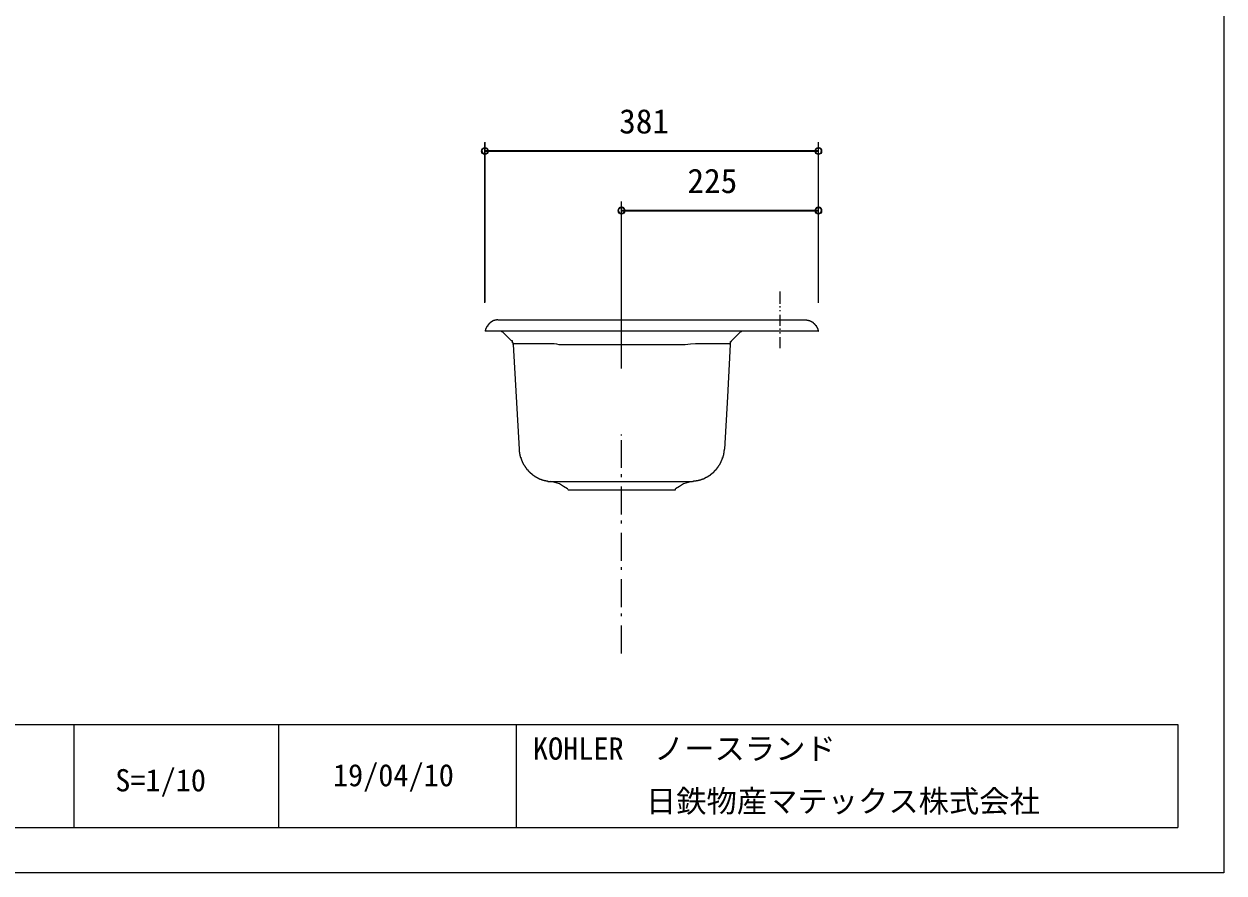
# Model space of a CAD drawing. Units: millimetres, scale not verified. Extents: x -1392 to 1350, y -947 to 991.
# Drawn here: x -21 to 1350, y -947 to 22 of the extents above; entities that cross this region are included whole.
import ezdxf
from ezdxf.enums import TextEntityAlignment as Align

# ---------------------------------------------------------------- set-up
doc = ezdxf.new("R2010")
doc.units = ezdxf.units.MM
doc.header["$LTSCALE"] = 10
for name, color, linetype, lineweight in [('0-1_レイヤー_1', 7, 'Continuous', 18), ('0-7', 7, 'Continuous', 5), ('F-0', 7, 'Continuous', 5)]:
    doc.layers.add(name, color=color, linetype=linetype, lineweight=lineweight)
doc.styles.add('ＭＳ ゴシック', font='')
doc.styles.get('ＭＳ ゴシック').set_extended_font_data('MS Gothic')

msp = doc.modelspace()

# ---------------------------------------------------------------- linework, layer by layer
at = {"layer": '0-1_レイヤー_1', "color": 5}
for points in [[(509.48, -122.87), (508.44, -120.33), (505.88, -119.28), (503.33, -120.33), (502.29, -122.87), (503.33, -125.42), (505.88, -126.47), (508.44, -125.42)], [(890.48, -122.87), (889.44, -120.33), (886.88, -119.28), (884.33, -120.33), (883.29, -122.87), (884.33, -125.42), (886.88, -126.47), (889.44, -125.42)], [(665.69, -190.82), (664.58, -188.13), (661.88, -187.01), (659.18, -188.13), (658.07, -190.82), (659.18, -193.51), (661.88, -194.63), (664.58, -193.51)], [(890.48, -190.82), (889.44, -188.13), (886.88, -187.01), (884.33, -188.13), (883.29, -190.82), (884.33, -193.51), (886.88, -194.63), (889.44, -193.51)]]:
    msp.add_lwpolyline(points, close=True, dxfattribs=at)
for points in [[(506.1, -295.8), (506.1, -204.36), (506.1, -112.92)], [(506.1, -122.66), (696.6, -122.66), (887.1, -122.66)], [(887.1, -295.8), (887.1, -204.36), (887.1, -112.92)], [(661.88, -370.73), (661.88, -275.69), (661.88, -180.66)], [(661.88, -190.82), (774.49, -190.82), (887.1, -190.82)], [(887.1, -295.8), (887.1, -238.23), (887.1, -180.66)]]:
    msp.add_lwpolyline(points, dxfattribs=at)
at = {"layer": '0-1_レイヤー_1'}
for points in [[(843.07, -284.38), (843.07, -283.95), (843.07, -283.53)], [(843.07, -297.5), (843.07, -291.15), (843.07, -284.8)], [(843.07, -301.73), (843.07, -301.1), (843.07, -300.46)], [(843.07, -305.97), (843.07, -305.33), (843.07, -304.69)], [(843.07, -322.9), (843.07, -316.55), (843.07, -310.2)], [(506.52, -327.34), (506.52, -327.55), (506.31, -327.55), (506.1, -327.55), (506.1, -327.76), (506.1, -327.98), (506.1, -328.19), (506.1, -328.4), (506.1, -328.61), (506.1, -328.82)], [(887.1, -328.82), (696.6, -328.82), (506.1, -328.82)], [(509.48, -322.05), (509.27, -322.05), (509.06, -322.05), (509.06, -322.26), (509.06, -322.47), (508.85, -322.47), (508.64, -322.47), (508.64, -322.68), (508.64, -322.9), (508.64, -323.11), (508.64, -323.32), (508.42, -323.32), (508.21, -323.32), (508.21, -323.53), (508.21, -323.75), (508, -323.75), (507.79, -323.75), (507.79, -323.96), (507.79, -324.17), (507.79, -324.38), (507.79, -324.59), (507.57, -324.59), (507.36, -324.59), (507.36, -324.8), (507.36, -325.01), (507.36, -325.23), (507.36, -325.44), (507.15, -325.44), (506.94, -325.44), (506.94, -325.65), (506.94, -325.86), (506.94, -326.07), (506.94, -326.28), (506.73, -326.28), (506.52, -326.28), (506.52, -326.5), (506.52, -326.71), (506.52, -326.92), (506.52, -327.13), (506.52, -327.34)], [(514.14, -317.61), (514.14, -317.82), (513.93, -317.82), (513.72, -317.82), (513.72, -318.03), (513.72, -318.24), (513.51, -318.24), (513.29, -318.24), (513.08, -318.24), (512.87, -318.24), (512.87, -318.45), (512.87, -318.66), (512.66, -318.66), (512.45, -318.66), (512.45, -318.87), (512.45, -319.09), (512.23, -319.09), (512.02, -319.09), (511.81, -319.3), (511.6, -319.51), (511.38, -319.51), (511.17, -319.51), (511.17, -319.72), (511.17, -319.94), (510.96, -319.94), (510.75, -319.94), (510.75, -320.15), (510.75, -320.36), (510.54, -320.36), (510.33, -320.36), (510.33, -320.57), (510.33, -320.78), (510.12, -320.99), (509.91, -321.2), (509.91, -321.42), (509.91, -321.63), (509.7, -321.63), (509.48, -321.63), (509.48, -321.84), (509.48, -322.05)], [(520.49, -315.7), (520.28, -315.7), (520.07, -315.7), (519.85, -315.7), (519.64, -315.7), (519.43, -315.7), (519.22, -315.7), (519.22, -315.91), (519.22, -316.13), (519.01, -316.13), (518.8, -316.13), (518.59, -316.13), (518.37, -316.13), (518.16, -316.13), (517.95, -316.13), (517.74, -316.13), (517.52, -316.13), (517.31, -316.13), (517.1, -316.13), (517.1, -316.34), (517.1, -316.55), (516.89, -316.55), (516.68, -316.55), (516.47, -316.55), (516.26, -316.55), (516.04, -316.55), (515.83, -316.55), (515.83, -316.76), (515.83, -316.97), (515.62, -316.97), (515.41, -316.97), (515.2, -316.97), (514.98, -316.97), (514.98, -317.18), (514.98, -317.39), (514.77, -317.39), (514.56, -317.39), (514.35, -317.39), (514.14, -317.39), (514.14, -317.61)], [(520.49, -315.7), (696.39, -315.7), (872.28, -315.7)], [(526.42, -330.1), (525.36, -329.46), (524.3, -328.82), (523.24, -328.82), (522.18, -328.82)], [(801.58, -328.82), (800.52, -328.82), (799.47, -328.82), (798.41, -329.46), (797.35, -330.1)], [(843.07, -327.13), (843.07, -326.5), (843.07, -325.86)], [(872.28, -315.7), (872.49, -315.7), (872.7, -315.7), (872.91, -315.7), (873.13, -315.7), (873.34, -315.7), (873.55, -315.7), (873.55, -315.91), (873.55, -316.13), (873.76, -316.13), (873.97, -316.13), (874.18, -316.13), (874.39, -316.13), (874.61, -316.13), (874.82, -316.13), (875.03, -316.13), (875.24, -316.13), (875.46, -316.13), (875.67, -316.13), (875.67, -316.34), (875.67, -316.55), (875.88, -316.55), (876.09, -316.55), (876.3, -316.55), (876.51, -316.55), (876.72, -316.55), (876.94, -316.55), (876.94, -316.76), (876.94, -316.97), (877.15, -316.97), (877.36, -316.97), (877.57, -316.97), (877.78, -316.97), (877.78, -317.18), (877.78, -317.39), (877.99, -317.39), (878.2, -317.39), (878.42, -317.39), (878.63, -317.39), (878.63, -317.61)], [(878.63, -317.61), (878.63, -317.82), (878.84, -317.82), (879.05, -317.82), (879.27, -318.03), (879.48, -318.24), (879.69, -318.24), (879.9, -318.24), (879.9, -318.45), (879.9, -318.66), (880.11, -318.66), (880.32, -318.66), (880.32, -318.87), (880.32, -319.09), (880.53, -319.09), (880.75, -319.09), (880.96, -319.3), (881.17, -319.51), (881.38, -319.51), (881.59, -319.51), (881.59, -319.72), (881.59, -319.94), (881.8, -319.94), (882.02, -319.94), (882.02, -320.15), (882.02, -320.36), (882.23, -320.36), (882.44, -320.36), (882.44, -320.57), (882.44, -320.78), (882.65, -320.78), (882.86, -320.78), (882.86, -320.99), (882.86, -321.2), (883.08, -321.42), (883.29, -321.63), (883.29, -321.84), (883.29, -322.05), (883.5, -322.05), (883.71, -322.05)], [(883.71, -322.05), (883.71, -322.26), (883.71, -322.47), (883.92, -322.47), (884.13, -322.47), (884.13, -322.68), (884.13, -322.9), (884.13, -323.11), (884.13, -323.32), (884.34, -323.32), (884.55, -323.32), (884.55, -323.53), (884.55, -323.75), (884.76, -323.75), (884.98, -323.75), (884.98, -323.96), (884.98, -324.17), (884.98, -324.38), (884.98, -324.59), (885.19, -324.59), (885.4, -324.59), (885.4, -324.8), (885.4, -325.01), (885.4, -325.23), (885.4, -325.44), (885.61, -325.44), (885.83, -325.44), (885.83, -325.65), (885.83, -325.86), (885.83, -326.07), (885.83, -326.28), (886.04, -326.28), (886.25, -326.28), (886.25, -326.5), (886.25, -326.71), (886.25, -326.92), (886.25, -327.13), (886.25, -327.34), (886.25, -327.55), (886.46, -327.55)], [(886.46, -327.55), (886.67, -327.55), (886.67, -327.76), (886.67, -327.98), (886.67, -328.19), (886.67, -328.4), (886.67, -328.61), (886.67, -328.82), (886.89, -328.82), (887.1, -328.82)], [(536.15, -339.83), (531.28, -334.96), (526.42, -330.1)], [(538.27, -344.07), (538.27, -343), (538.27, -341.95), (537.85, -341.95), (537.42, -341.95), (537.42, -340.89), (537.42, -339.83), (536.79, -339.83), (536.15, -339.83)], [(779.99, -463.44), (783.17, -403.75), (786.34, -344.07), (786.34, -342.37), (786.34, -340.68), (786.98, -340.68), (787.61, -340.68), (787.61, -340.25), (787.61, -339.83)], [(787.61, -339.83), (792.48, -334.96), (797.35, -330.1)], [(843.07, -331.36), (843.07, -330.73), (843.07, -330.1)], [(843.07, -348.3), (843.07, -341.95), (843.07, -335.6)], [(538.27, -344.07), (538.27, -343.43), (538.27, -342.79), (541.02, -342.79), (543.77, -342.79)], [(538.27, -344.07), (541.66, -403.75), (545.04, -463.44)], [(543.77, -342.79), (545.46, -342.79), (547.16, -342.79)], [(547.16, -342.79), (548.64, -342.79), (550.12, -342.79)], [(550.12, -342.79), (557.32, -342.79), (564.52, -342.79)], [(564.52, -342.79), (574.67, -342.79), (584.83, -342.79)], [(584.83, -342.79), (587.59, -343.43), (590.34, -344.07)], [(590.34, -344.07), (662.52, -344.07), (734.7, -344.07)], [(734.7, -344.07), (740.62, -343.43), (746.55, -342.79), (751.84, -342.79), (757.13, -342.79)], [(757.13, -342.79), (761.58, -342.79), (766.02, -342.79)], [(766.02, -342.79), (772.37, -342.79), (778.72, -342.79)], [(778.72, -342.79), (780.41, -342.79), (782.11, -342.79)], [(782.11, -342.79), (783.8, -342.79), (785.5, -342.79), (785.5, -343.43), (785.5, -344.07), (785.92, -344.07), (786.34, -344.07)], [(661.88, -447.78), (661.88, -447.36), (661.88, -446.94)], [(545.04, -463.44), (545.04, -463.66), (545.04, -463.87), (545.04, -464.08), (545.04, -464.29), (545.04, -464.51), (545.04, -464.72), (545.04, -464.93), (545.04, -465.14), (545.04, -465.35), (545.04, -465.56), (545.04, -465.77), (545.04, -465.98), (545.04, -466.19), (545.04, -466.41), (545.04, -466.62), (545.04, -466.83), (545.26, -466.83), (545.47, -466.83), (545.47, -467.04), (545.47, -467.25), (545.47, -467.47), (545.47, -467.68), (545.47, -467.89), (545.47, -468.1), (545.47, -468.32), (545.47, -468.53), (545.47, -468.74), (545.47, -468.95), (545.47, -469.16), (545.47, -469.37), (545.68, -469.37), (545.89, -469.37), (545.89, -469.58), (545.89, -469.79), (545.89, -470), (545.89, -470.22), (545.89, -470.43), (545.89, -470.64), (545.89, -470.85)], [(661.88, -485.03), (661.88, -469.16), (661.88, -453.28)], [(778.72, -470), (778.72, -469.79), (778.72, -469.58), (778.72, -469.37), (778.72, -469.16), (778.72, -468.95), (778.72, -468.74), (778.72, -468.53), (778.72, -468.32), (778.72, -468.1), (778.93, -468.1), (779.14, -468.1), (779.14, -467.89), (779.14, -467.68), (779.14, -467.47), (779.14, -467.25), (779.14, -467.04), (779.14, -466.83), (779.14, -466.62), (779.14, -466.41), (779.14, -466.19), (779.14, -465.98), (779.14, -465.77), (779.14, -465.56), (779.14, -465.35), (779.14, -465.14), (779.36, -465.14), (779.57, -465.14), (779.57, -464.93), (779.57, -464.72), (779.57, -464.51), (779.57, -464.29), (779.57, -464.08), (779.57, -463.87), (779.57, -463.66), (779.57, -463.44)], [(545.89, -470.85), (545.89, -471.07), (546.1, -471.28), (546.31, -471.49), (546.31, -471.7), (546.31, -471.91), (546.31, -472.12), (546.31, -472.33), (546.31, -472.55), (546.31, -472.76), (546.52, -472.76), (546.73, -472.76), (546.73, -472.97), (546.73, -473.18), (546.73, -473.39), (546.73, -473.6), (546.73, -473.81), (546.73, -474.03), (546.95, -474.03), (547.16, -474.03), (547.16, -474.24), (547.16, -474.45), (547.16, -474.66), (547.16, -474.88), (547.16, -475.09), (547.16, -475.3), (547.37, -475.3), (547.58, -475.3), (547.58, -475.51), (547.58, -475.72), (547.58, -475.93), (547.58, -476.14), (547.79, -476.36), (548.01, -476.57), (548.01, -476.78), (548.01, -476.99), (548.01, -477.2), (548.01, -477.41), (548.22, -477.41), (548.43, -477.41)], [(548.43, -477.41), (548.43, -477.62), (548.43, -477.84), (548.43, -478.05), (548.43, -478.26), (548.64, -478.26), (548.85, -478.26), (548.85, -478.47), (548.85, -478.69), (548.85, -478.9), (548.85, -479.11), (549.06, -479.11), (549.27, -479.11), (549.27, -479.32), (549.27, -479.53), (549.27, -479.74), (549.27, -479.95), (549.49, -479.95), (549.7, -479.95), (549.7, -480.17), (549.7, -480.38), (549.7, -480.59), (549.7, -480.8), (549.91, -480.8), (550.12, -480.8), (550.12, -481.01), (550.12, -481.22), (550.34, -481.43), (550.55, -481.65), (550.55, -481.86), (550.55, -482.07), (550.76, -482.07), (550.97, -482.07), (550.97, -482.28), (550.97, -482.5), (551.18, -482.71), (551.39, -482.92), (551.39, -483.13), (551.39, -483.34), (551.6, -483.34)], [(772.8, -483.13), (772.8, -482.92), (773.01, -482.71), (773.22, -482.5), (773.22, -482.28), (773.22, -482.07), (773.43, -482.07), (773.64, -482.07), (773.64, -481.86), (773.64, -481.65), (773.85, -481.43), (774.07, -481.22), (774.07, -481.01), (774.07, -480.8), (774.28, -480.8), (774.49, -480.8), (774.49, -480.59), (774.49, -480.38), (774.49, -480.17), (774.49, -479.95), (774.7, -479.95), (774.91, -479.95), (774.91, -479.74), (774.91, -479.53), (774.91, -479.32), (774.91, -479.11), (775.12, -479.11), (775.33, -479.11), (775.33, -478.9), (775.33, -478.69), (775.55, -478.47), (775.76, -478.26), (775.76, -478.05), (775.76, -477.84), (775.76, -477.62), (775.76, -477.41), (775.97, -477.41), (776.18, -477.41), (776.18, -477.2), (776.18, -476.99)], [(776.18, -476.99), (776.18, -476.78), (776.18, -476.57), (776.4, -476.57), (776.61, -476.57), (776.61, -476.36), (776.61, -476.14), (776.61, -475.93), (776.61, -475.72), (776.82, -475.51), (777.03, -475.3), (777.03, -475.09), (777.03, -474.88), (777.03, -474.66), (777.03, -474.45), (777.24, -474.24), (777.45, -474.03), (777.45, -473.81), (777.45, -473.6), (777.45, -473.39), (777.45, -473.18), (777.66, -473.18), (777.88, -473.18), (777.88, -472.97), (777.88, -472.76), (777.88, -472.55), (777.88, -472.33), (777.88, -472.12), (777.88, -471.91), (778.09, -471.7), (778.3, -471.49), (778.3, -471.28), (778.3, -471.07), (778.3, -470.85), (778.3, -470.64), (778.3, -470.43), (778.3, -470.22), (778.51, -470.22), (778.72, -470.22), (778.72, -470)], [(551.6, -483.34), (551.82, -483.34), (551.82, -483.55), (551.82, -483.76), (551.82, -483.98), (551.82, -484.19), (552.03, -484.19), (552.24, -484.19), (552.24, -484.4), (552.24, -484.61), (552.45, -484.61), (552.66, -484.61), (552.66, -484.82), (552.66, -485.03), (552.87, -485.25), (553.08, -485.46), (553.3, -485.67), (553.51, -485.88), (553.51, -486.09), (553.51, -486.3), (553.72, -486.3), (553.93, -486.3), (553.93, -486.51), (553.93, -486.73), (554.15, -486.73), (554.36, -486.73), (554.36, -486.94), (554.36, -487.15), (554.57, -487.15), (554.78, -487.15), (554.78, -487.36), (554.78, -487.57), (554.99, -487.79), (555.2, -488), (555.41, -488.21), (555.63, -488.42), (555.84, -488.64), (556.05, -488.85), (556.26, -489.06), (556.47, -489.27)], [(556.47, -489.27), (556.68, -489.48), (556.89, -489.69), (557.11, -489.9), (557.32, -490.11), (557.53, -490.32), (557.74, -490.54), (557.96, -490.75), (558.17, -490.96), (558.38, -490.96), (558.59, -490.96), (558.59, -491.17), (558.59, -491.38), (558.8, -491.38), (559.01, -491.38), (559.01, -491.6), (559.01, -491.81), (559.22, -491.81), (559.44, -491.81), (559.44, -492.02), (559.44, -492.23), (559.65, -492.23), (559.86, -492.23), (560.07, -492.45), (560.28, -492.66), (560.49, -492.66), (560.7, -492.66), (560.7, -492.87), (560.7, -493.08), (560.92, -493.08), (561.13, -493.08), (561.34, -493.29), (561.55, -493.5), (561.77, -493.71), (561.98, -493.92), (562.19, -493.92), (562.4, -493.92), (562.4, -494.13), (562.4, -494.35), (562.61, -494.35)], [(661.88, -495.62), (661.88, -493.93), (661.88, -492.23)], [(757.55, -496.04), (757.76, -496.04), (757.98, -496.04), (758.19, -496.04), (758.4, -496.04), (758.4, -495.83), (758.4, -495.62), (758.61, -495.62), (758.83, -495.62), (759.04, -495.62), (759.25, -495.62), (759.25, -495.41), (759.25, -495.19), (759.46, -495.19), (759.67, -495.19), (759.89, -495.19), (760.1, -495.19), (760.1, -494.98), (760.1, -494.77), (760.31, -494.77), (760.52, -494.77), (760.73, -494.56), (760.94, -494.35), (761.15, -494.35), (761.36, -494.35), (761.36, -494.13), (761.36, -493.92), (761.57, -493.92), (761.79, -493.92), (762, -493.71), (762.21, -493.5), (762.42, -493.5), (762.64, -493.5), (762.64, -493.29), (762.64, -493.08), (762.85, -493.08), (763.06, -493.08), (763.27, -492.87), (763.48, -492.66), (763.7, -492.66)], [(763.7, -492.66), (763.91, -492.66), (763.91, -492.45), (763.91, -492.23), (764.12, -492.23), (764.33, -492.23), (764.33, -492.02), (764.33, -491.81), (764.54, -491.81), (764.75, -491.81), (764.96, -491.6), (765.17, -491.38), (765.38, -491.17), (765.6, -490.96), (765.81, -490.96), (766.02, -490.96), (766.02, -490.75), (766.02, -490.54), (766.23, -490.54), (766.45, -490.54), (766.45, -490.32), (766.45, -490.11), (766.66, -490.11), (766.87, -490.11), (766.87, -489.9), (766.87, -489.69), (767.08, -489.69), (767.29, -489.69), (767.29, -489.48), (767.29, -489.27), (767.51, -489.27), (767.72, -489.27), (767.72, -489.06), (767.72, -488.85), (767.93, -488.85), (768.14, -488.85), (768.14, -488.64), (768.14, -488.42), (768.35, -488.42), (768.56, -488.42)], [(768.56, -488.42), (768.56, -488.21), (768.56, -488), (768.77, -488), (768.98, -488), (768.98, -487.79), (768.98, -487.57), (769.2, -487.57), (769.41, -487.57), (769.41, -487.36), (769.41, -487.15), (769.62, -487.15), (769.83, -487.15), (769.83, -486.94), (769.83, -486.73), (770.04, -486.73), (770.26, -486.73), (770.26, -486.51), (770.26, -486.3), (770.47, -486.09), (770.68, -485.88), (770.89, -485.67), (771.1, -485.46), (771.1, -485.25), (771.1, -485.03), (771.31, -485.03), (771.52, -485.03), (771.52, -484.82), (771.52, -484.61), (771.74, -484.61), (771.95, -484.61), (771.95, -484.4), (771.95, -484.19), (772.16, -483.98), (772.37, -483.76), (772.37, -483.55), (772.37, -483.34), (772.59, -483.34), (772.8, -483.34), (772.8, -483.13)], [(562.61, -494.35), (562.82, -494.35), (563.03, -494.56), (563.25, -494.77), (563.46, -494.77), (563.67, -494.77), (563.67, -494.98), (563.67, -495.19), (563.88, -495.19), (564.09, -495.19), (564.3, -495.19), (564.52, -495.19), (564.52, -495.41), (564.52, -495.62), (564.73, -495.62), (564.94, -495.62), (565.15, -495.83), (565.36, -496.04), (565.58, -496.04), (565.79, -496.04), (566, -496.26), (566.21, -496.47), (566.42, -496.47), (566.63, -496.47), (566.84, -496.47), (567.05, -496.47), (567.05, -496.68), (567.05, -496.89), (567.26, -496.89), (567.48, -496.89), (567.69, -496.89), (567.9, -496.89), (567.9, -497.1), (567.9, -497.31), (568.11, -497.31), (568.33, -497.31), (568.54, -497.31), (568.75, -497.31), (568.75, -497.52), (568.75, -497.73)], [(568.75, -497.73), (568.96, -497.73), (569.17, -497.73), (569.39, -497.73), (569.6, -497.73), (569.81, -497.94), (570.02, -498.16), (570.23, -498.16), (570.44, -498.16), (570.65, -498.16), (570.86, -498.16), (570.86, -498.37), (570.86, -498.58), (571.07, -498.58), (571.29, -498.58), (571.5, -498.58), (571.71, -498.58), (571.92, -498.58), (572.14, -498.58), (572.14, -498.79), (572.14, -499), (572.35, -499), (572.56, -499), (572.77, -499), (572.98, -499), (573.2, -499), (573.41, -499), (573.62, -499.22), (573.83, -499.43), (574.04, -499.43), (574.25, -499.43), (574.46, -499.43), (574.67, -499.43), (574.88, -499.43), (575.1, -499.43), (575.31, -499.64), (575.52, -499.85), (575.73, -499.85), (575.95, -499.85), (576.16, -499.85)], [(576.16, -499.85), (576.37, -499.85), (576.58, -499.85), (576.79, -499.85), (577.01, -499.85), (577.22, -499.85), (577.43, -500.07), (577.64, -500.28), (577.85, -500.28), (578.06, -500.28), (578.27, -500.28), (578.48, -500.28), (578.7, -500.28), (578.91, -500.28), (579.12, -500.28), (579.33, -500.28), (579.54, -500.28), (579.76, -500.28), (579.97, -500.28), (580.18, -500.28), (580.39, -500.28), (580.6, -500.28)], [(580.6, -500.28), (661.46, -500.28), (742.32, -500.28)], [(600.08, -508.74), (595.63, -505.99), (591.19, -503.24), (585.9, -501.76), (580.6, -500.28)], [(661.88, -537.95), (661.88, -522.08), (661.88, -506.2)], [(743.16, -500.28), (737.87, -501.76), (732.58, -503.24), (728.14, -505.99), (723.69, -508.74)], [(743.16, -500.28), (743.37, -500.28), (743.58, -500.28), (744.01, -500.07), (744.43, -499.85), (744.65, -499.85), (744.86, -499.85), (745.07, -499.85), (745.28, -499.85), (745.49, -499.85), (745.7, -499.85), (745.91, -499.85), (746.13, -499.85), (746.34, -499.85), (746.55, -499.85), (746.76, -499.85), (746.97, -499.85), (747.18, -499.64), (747.39, -499.43), (747.61, -499.43), (747.82, -499.43), (748.03, -499.43), (748.24, -499.43), (748.46, -499.43), (748.67, -499.43), (748.88, -499.43), (749.09, -499.43), (749.3, -499.43), (749.51, -499.43), (749.51, -499.22), (749.51, -499), (749.72, -499), (749.94, -499), (750.15, -499), (750.36, -499), (750.57, -499), (750.78, -499), (750.99, -498.79), (751.2, -498.58), (751.42, -498.58)], [(751.42, -498.58), (751.63, -498.58), (751.84, -498.58), (752.05, -498.58), (752.27, -498.58), (752.48, -498.58), (752.48, -498.37), (752.48, -498.16), (752.69, -498.16), (752.9, -498.16), (753.11, -498.16), (753.32, -498.16), (753.53, -497.94), (753.75, -497.73), (753.96, -497.73), (754.17, -497.73), (754.38, -497.73), (754.59, -497.73), (754.59, -497.52), (754.59, -497.31), (754.8, -497.31), (755.02, -497.31), (755.23, -497.31), (755.44, -497.31), (755.65, -497.31), (755.86, -497.31), (755.86, -497.1), (755.86, -496.89), (756.08, -496.89), (756.29, -496.89), (756.5, -496.89), (756.71, -496.89), (756.71, -496.68), (756.71, -496.47), (756.92, -496.47), (757.13, -496.47), (757.34, -496.47), (757.55, -496.47), (757.55, -496.26), (757.55, -496.04)], [(600.08, -508.74), (600.5, -509.37), (600.92, -510.01)], [(600.92, -510.01), (661.88, -510.01), (722.84, -510.01)], [(722.84, -510.01), (723.27, -510.01), (723.69, -510.01), (723.69, -509.37), (723.69, -508.74)], [(661.88, -548.53), (661.88, -546.84), (661.88, -545.15)], [(661.88, -590.87), (661.88, -574.99), (661.88, -559.12)], [(661.88, -601.45), (661.88, -599.76), (661.88, -598.07)], [(661.88, -643.78), (661.88, -627.91), (661.88, -612.03)], [(661.88, -654.37), (661.88, -652.68), (661.88, -650.98)], [(661.88, -696.7), (661.88, -680.83), (661.88, -664.95)]]:
    msp.add_lwpolyline(points, dxfattribs=at)
at = {"layer": '0-7'}
for p, q in [((505.8, -296.39), (505.8, -113.39)), ((886.8, -296.39), (886.8, -113.39)), ((505.8, -123.39), (886.8, -123.39)), ((661.8, -371.39), (661.8, -181.39)), ((661.8, -191.39), (886.8, -191.39)), ((886.8, -296.39), (886.8, -181.39))]:
    msp.add_line(p, q, dxfattribs=at)
for centre in [(505.8, -123.39), (886.8, -123.39), (661.8, -191.39), (886.8, -191.39)]:
    msp.add_circle(centre, 3.75, dxfattribs=at)
at = {"layer": 'F-0'}
for p, q in [((-1339.08, -777.82), (1297.56, -777.82)), ((36.32, -777.82), (36.32, -895.37)), ((270.15, -777.82), (270.15, -895.37)), ((541.47, -777.82), (541.47, -895.37)), ((1297.56, -777.82), (1297.56, -895.37)), ((-1339.08, -895.37), (1297.56, -895.37))]:
    msp.add_line(p, q, dxfattribs=at)
msp.add_lwpolyline([(-1391.5, 991.14), (1350.16, 991.14), (1350.16, -947.41), (-1391.5, -947.41)], close=True, dxfattribs=at)

# ---------------------------------------------------------------- texts
at = {"layer": '0-7', "style": 'ＭＳ ゴシック'}
for s, p in [('381', (659.26, -111.48)), ('225', (737.26, -179.48))]:
    msp.add_text(s, height=27.86, dxfattribs=at).set_placement(p, align=Align.BOTTOM_LEFT)
at = {"layer": 'F-0', "style": 'ＭＳ ゴシック'}
for s, p in [('KOHLER\u3000ノースランド', (560.71, -825.65)), ('19/04/10', (332.27, -856.04)), ('S=1/10', (83.59, -861.85)), ('日鉄物産マテックス株式会社', (689.75, -885.71))]:
    msp.add_text(s, height=25.38, dxfattribs=at).set_placement(p, align=Align.BOTTOM_LEFT)

doc.saveas('drawing.dxf')
